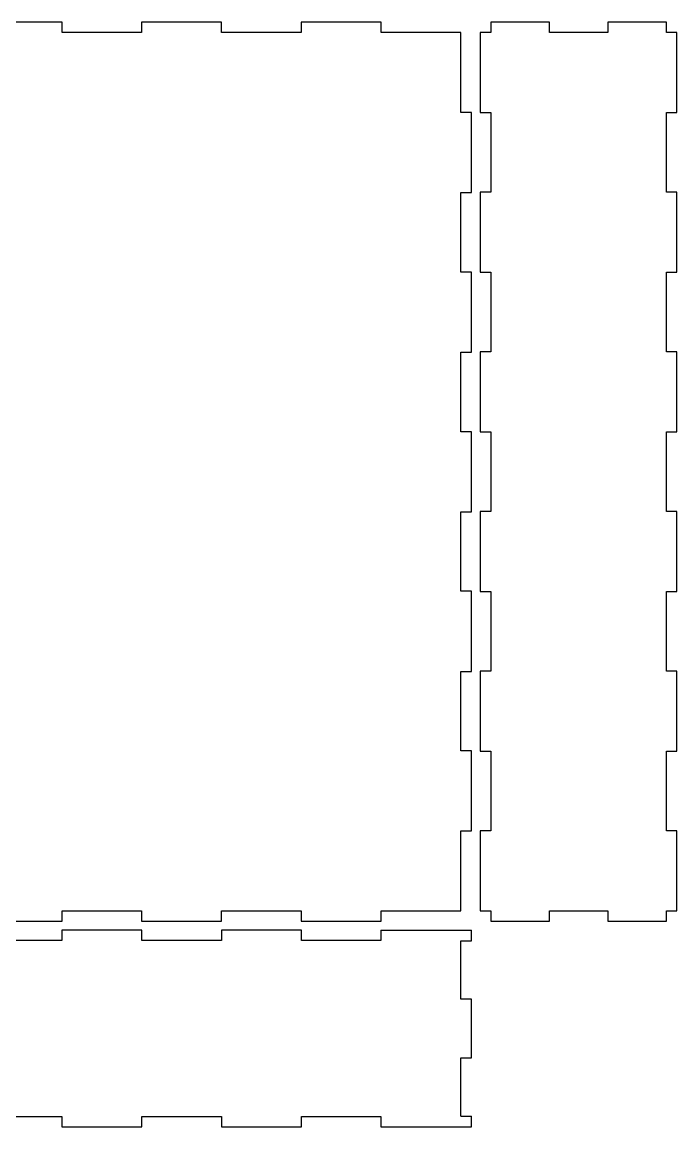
# Model space of a CAD drawing. Extents: x 0 to 373, y 0 to 632.
# Drawn here: x 186.6 to 373.2, y 0 to 314.6 of the extents above; entities that cross this region are included whole.
import ezdxf

# ---------------------------------------------------------------- set-up
doc = ezdxf.new("R2010")
doc.units = 0
doc.layers.get('0').update_dxf_attribs({"linetype": 'CONTINUOUS'})

msp = doc.modelspace()

# ---------------------------------------------------------------- linework, layer by layer
at = {"color": 0}
for p, q in [((197.977, 314.614), (175.189, 314.614)), ((197.977, 311.614), (197.977, 314.614)), ((220.643, 314.614), (220.643, 311.614)), ((243.432, 314.614), (220.643, 314.614)), ((243.432, 311.614), (243.432, 314.614)), ((266.098, 314.614), (266.098, 311.614)), ((288.887, 314.614), (266.098, 314.614)), ((288.887, 311.614), (288.887, 314.614)), ((320.092, 314.614), (320.092, 311.614)), ((336.82, 314.614), (320.092, 314.614)), ((336.82, 311.614), (336.82, 314.614)), ((353.427, 314.614), (353.427, 311.614)), ((370.152, 314.614), (353.427, 314.614)), ((370.152, 311.614), (370.152, 314.614)), ((220.643, 311.614), (197.977, 311.614)), ((266.098, 311.614), (243.432, 311.614)), ((311.613, 311.614), (288.887, 311.614)), ((311.613, 288.887), (311.613, 311.614)), ((317.092, 311.614), (317.092, 288.826)), ((320.092, 311.614), (317.092, 311.614)), ((353.427, 311.614), (336.82, 311.614)), ((373.154, 311.614), (370.152, 311.614)), ((373.154, 288.826), (373.154, 311.614)), ((314.613, 288.887), (311.613, 288.887)), ((314.613, 266.098), (314.613, 288.887)), ((317.092, 288.826), (320.092, 288.826)), ((320.092, 288.826), (320.092, 266.16)), ((370.152, 266.16), (370.152, 288.826)), ((370.152, 288.826), (373.154, 288.826)), ((311.613, 243.432), (311.613, 266.098)), ((311.613, 266.098), (314.613, 266.098)), ((317.092, 266.16), (317.092, 243.371)), ((320.092, 266.16), (317.092, 266.16)), ((373.154, 266.16), (370.152, 266.16)), ((373.154, 243.371), (373.154, 266.16)), ((314.613, 243.432), (311.613, 243.432)), ((314.613, 220.643), (314.613, 243.432)), ((317.092, 243.371), (320.092, 243.371)), ((320.092, 243.371), (320.092, 220.705)), ((370.152, 220.705), (370.152, 243.371)), ((370.152, 243.371), (373.154, 243.371)), ((311.613, 197.977), (311.613, 220.643)), ((311.613, 220.643), (314.613, 220.643)), ((317.092, 220.705), (317.092, 197.916)), ((320.092, 220.705), (317.092, 220.705)), ((373.154, 220.705), (370.152, 220.705)), ((373.154, 197.916), (373.154, 220.705)), ((314.613, 197.977), (311.613, 197.977)), ((314.613, 175.189), (314.613, 197.977)), ((317.092, 197.916), (320.092, 197.916)), ((320.092, 197.916), (320.092, 175.25)), ((370.152, 175.25), (370.152, 197.916)), ((370.152, 197.916), (373.154, 197.916)), ((311.613, 152.523), (311.613, 175.189)), ((311.613, 175.189), (314.613, 175.189)), ((317.092, 175.25), (317.092, 152.462)), ((320.092, 175.25), (317.092, 175.25)), ((373.154, 175.25), (370.152, 175.25)), ((373.154, 152.462), (373.154, 175.25)), ((314.613, 152.523), (311.613, 152.523)), ((314.613, 129.734), (314.613, 152.523)), ((317.092, 152.462), (320.092, 152.462)), ((320.092, 152.462), (320.092, 129.796)), ((370.152, 129.796), (370.152, 152.462)), ((370.152, 152.462), (373.154, 152.462)), ((311.613, 107.068), (311.613, 129.734)), ((311.613, 129.734), (314.613, 129.734)), ((317.092, 129.796), (317.092, 107.007)), ((320.092, 129.796), (317.092, 129.796)), ((373.154, 129.796), (370.152, 129.796)), ((373.154, 107.007), (373.154, 129.796)), ((314.613, 107.068), (311.613, 107.068)), ((314.613, 84.2793), (314.613, 107.068)), ((317.092, 107.007), (320.092, 107.007)), ((320.092, 107.007), (320.092, 84.3414)), ((370.152, 84.3414), (370.152, 107.007)), ((370.152, 107.007), (373.154, 107.007)), ((311.613, 61.5527), (311.613, 84.2793)), ((311.613, 84.2793), (314.613, 84.2793)), ((317.092, 84.3414), (317.092, 61.5527)), ((320.092, 84.3414), (317.092, 84.3414)), ((373.154, 84.3414), (370.152, 84.3414)), ((373.154, 61.5527), (373.154, 84.3414)), ((197.977, 58.553), (197.977, 61.5527)), ((197.977, 61.5527), (220.643, 61.5527)), ((220.643, 61.5527), (220.643, 58.553)), ((243.432, 58.553), (243.432, 61.5527)), ((243.432, 61.5527), (266.098, 61.5527)), ((266.098, 61.5527), (266.098, 58.553)), ((288.887, 58.553), (288.887, 61.5527)), ((288.887, 61.5527), (311.613, 61.5527)), ((317.092, 61.5527), (320.092, 61.5527)), ((320.092, 61.5527), (320.092, 58.553)), ((336.82, 58.553), (336.82, 61.5527)), ((336.82, 61.5527), (353.427, 61.5527)), ((353.427, 61.5527), (353.427, 58.553)), ((370.152, 58.553), (370.152, 61.5527)), ((370.152, 61.5527), (373.154, 61.5527)), ((175.189, 58.553), (197.977, 58.553)), ((220.643, 58.553), (243.432, 58.553)), ((266.098, 58.553), (288.887, 58.553)), ((320.092, 58.553), (336.82, 58.553)), ((353.427, 58.553), (370.152, 58.553)), ((197.916, 56.0737), (197.916, 53.0737)), ((220.705, 56.0737), (197.916, 56.0737)), ((220.705, 53.0737), (220.705, 56.0737)), ((243.371, 56.0737), (243.371, 53.0737)), ((266.16, 56.0737), (243.371, 56.0737)), ((266.16, 53.0737), (266.16, 56.0737)), ((288.826, 56.0737), (288.826, 53.0737)), ((288.826, 56.0737), (311.613, 56.0737)), ((311.613, 56.0737), (314.613, 56.0737)), ((314.613, 53.0737), (314.613, 56.0737)), ((197.916, 53.0737), (175.25, 53.0737)), ((243.371, 53.0737), (220.705, 53.0737)), ((288.826, 53.0737), (266.16, 53.0737)), ((311.613, 36.4077), (311.613, 53.013)), ((311.613, 53.013), (314.613, 53.013)), ((314.613, 53.013), (314.613, 53.0737)), ((314.613, 36.4077), (311.613, 36.4077)), ((314.613, 19.6798), (314.613, 36.4077)), ((311.613, 3.0744), (311.613, 19.6798)), ((311.613, 19.6798), (314.613, 19.6798)), ((175.25, 3.01239), (197.916, 3.01239)), ((197.916, 3.01239), (197.916, 0.0124)), ((197.916, 0.0124), (220.705, 0.0124)), ((220.705, 0.0124), (220.705, 3.01239)), ((220.705, 3.01239), (243.371, 3.01239)), ((243.371, 3.01239), (243.371, 0.0124)), ((243.371, 0.0124), (266.16, 0.0124)), ((266.16, 0.0124), (266.16, 3.01239)), ((266.16, 3.01239), (288.826, 3.01239)), ((288.826, 3.01239), (288.826, 0.0124)), ((288.826, 0.0124), (311.613, 0.0124)), ((311.613, 3.0744), (314.613, 3.0744)), ((311.613, 0.0124), (314.613, 0.0124)), ((314.613, 3.01239), (314.613, 3.0744)), ((314.613, 0.0124), (314.613, 3.01239))]:
    msp.add_line(p, q, dxfattribs=at)

doc.saveas('drawing.dxf')
